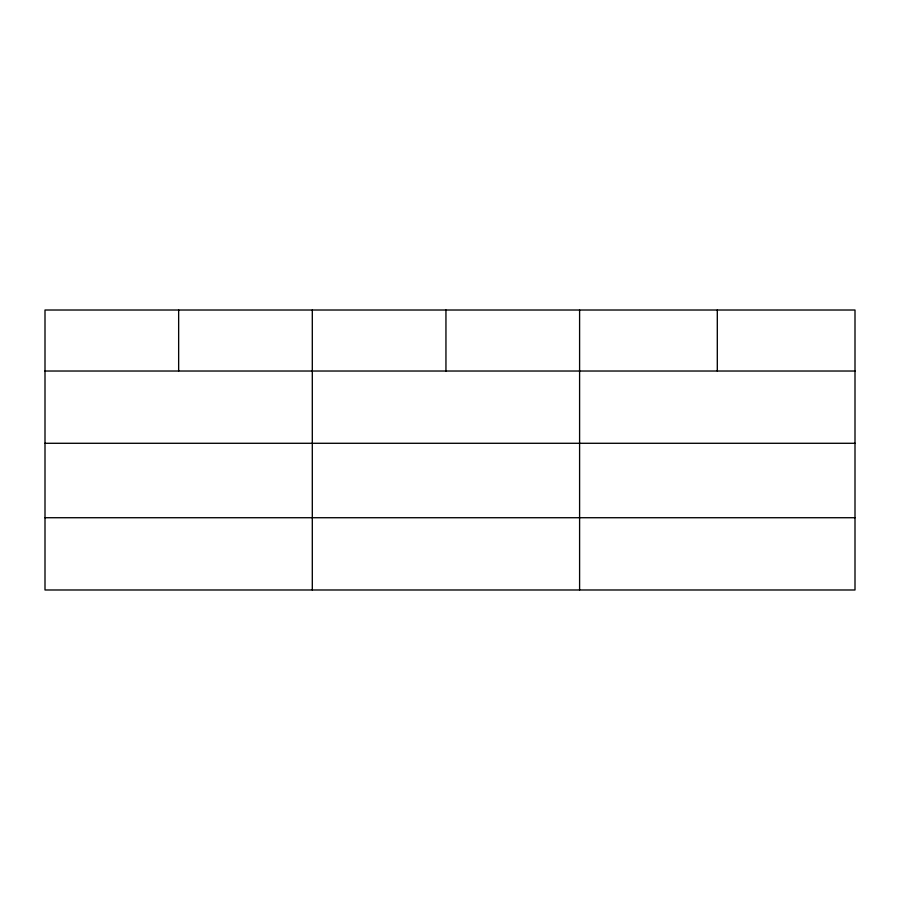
<?xml version="1.0" encoding="UTF-8"?>
<svg xmlns="http://www.w3.org/2000/svg" width="900" height="900" viewBox="0 0 900 900"><rect width="100%" height="100%" fill="white"/><g stroke="black" fill="none" stroke-linecap="round" stroke-linejoin="round"><path stroke-width="1.35" d="M855 443.284L855 310.016L45 310.016L45 589.984L855 589.984L855 443.284L45 443.284M45 371.025L855 371.025M45 517.725L855 517.725M717.3 310.016L717.3 371.025M579.6 310.016L579.6 589.984M445.95 310.016L445.95 371.025M312.3 310.016L312.3 589.984M178.65 310.016L178.65 371.025"/></g></svg>
